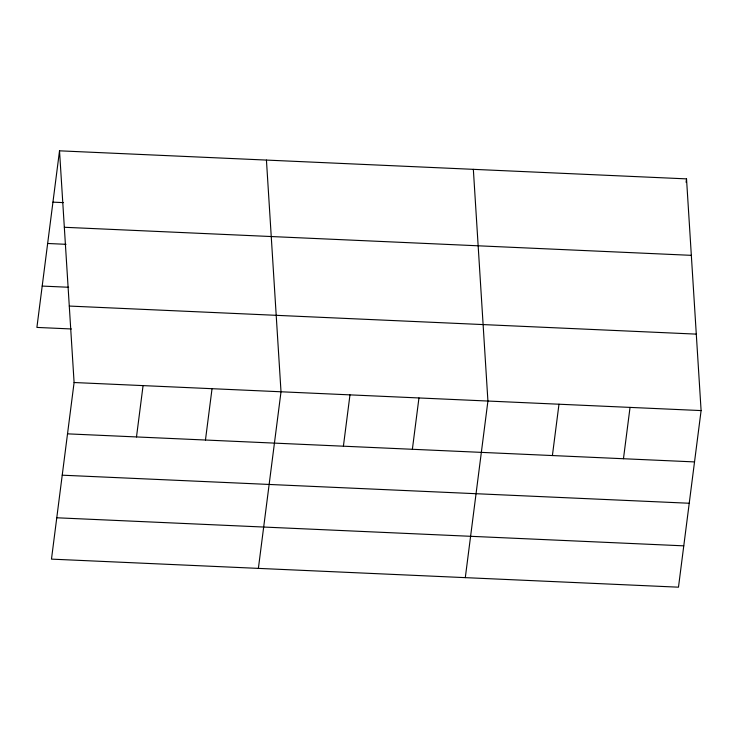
<?xml version="1.0" encoding="UTF-8"?>
<svg xmlns="http://www.w3.org/2000/svg" width="738" height="738" viewBox="0 0 738 738"><rect width="100%" height="100%" fill="white"/><g stroke="black" fill="none" stroke-linecap="round" stroke-linejoin="round"><path stroke-width="1.11" d="M59.52 150.82L74.095 382.524L51.475 559.127L678.48 587.18L701.1 410.577L686.524 178.873L59.52 150.82L36.9 327.423L71.383 328.964M136.493 436.942L143.071 385.605M205.459 440.023L212.037 388.695M258.383 568.38L281.012 391.786L266.436 160.081M343.401 446.195L349.978 394.867M412.376 449.285L418.953 397.957M465.3 577.642L487.919 401.038L473.344 169.334M552.402 455.549L558.98 404.221M623.462 458.732L630.04 407.404M686.091 182.295L686.524 178.873M52.951 202.147L63.293 202.609M64.335 227.276L691.331 255.339M47.656 243.485L66.042 244.315M42.195 286.076L68.634 287.266M69.289 306.058L696.294 334.12M74.095 382.524L701.1 410.577M67.527 433.852L694.523 461.914M62.223 475.189L689.227 503.251M56.771 517.781L683.775 545.843"/></g></svg>
